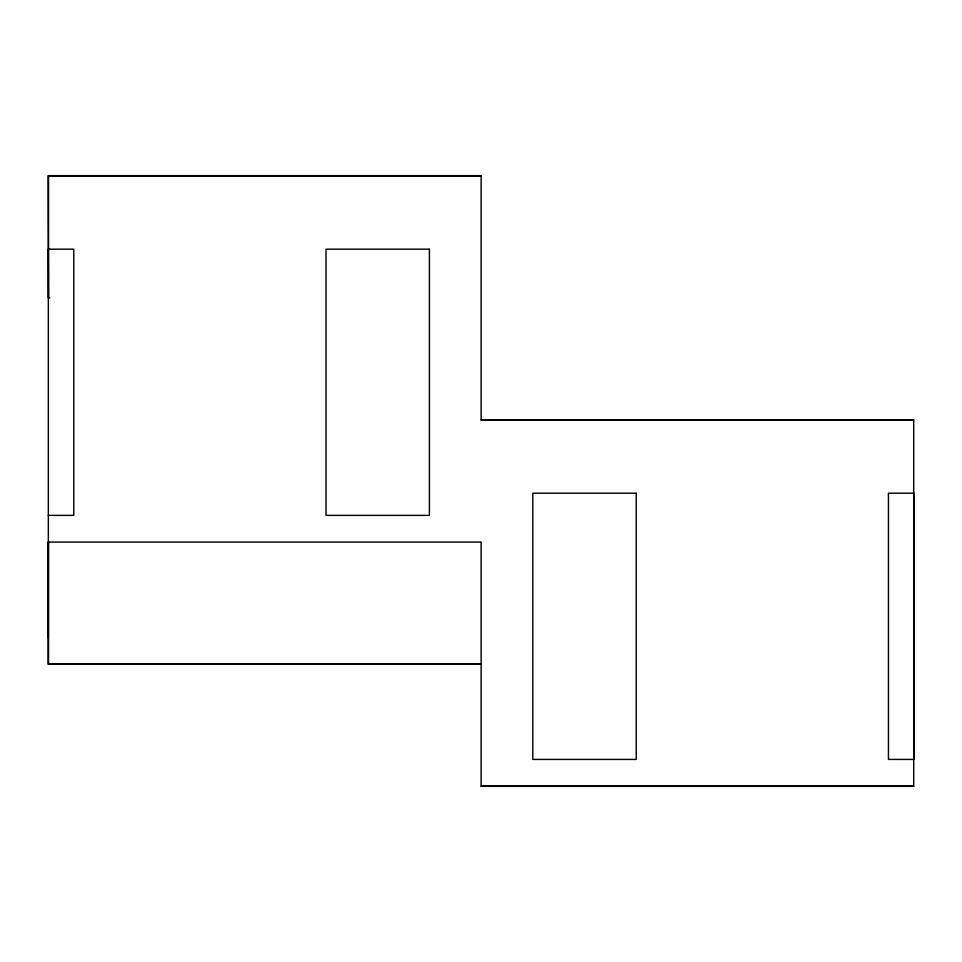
<?xml version="1.0" encoding="UTF-8"?>
<svg xmlns="http://www.w3.org/2000/svg" width="962" height="962" viewBox="0 0 962 962"><rect width="100%" height="100%" fill="white"/><g stroke="black" fill="none" stroke-linecap="round" stroke-linejoin="round"><path stroke-width="1.44" d="M481.12 175.974L48.533 175.974L48.533 297.979L49.747 297.979M48.449 297.799L48.1 175.661L481.12 175.661L481.12 419.997L913.708 419.997L913.708 786.026M481.12 419.937L913.792 419.937M48.34 515.379L73.797 515.379L73.797 249.182L48.34 249.182L48.34 637.397M481.12 664.02L48.533 664.02L48.533 542.003M481.12 664.201L48.1 664.201L48.1 542.063L481.12 542.063L481.12 786.339L913.792 786.339M481.12 786.026L913.419 786.026M429.425 249.182L326.022 249.182L326.022 515.379L429.425 515.379L429.425 249.182M636.219 493.205L532.816 493.205L532.816 759.415L636.219 759.415L636.219 493.205M913.9 493.205L888.443 493.205L888.443 759.415L913.9 759.415L913.9 493.205"/></g></svg>
